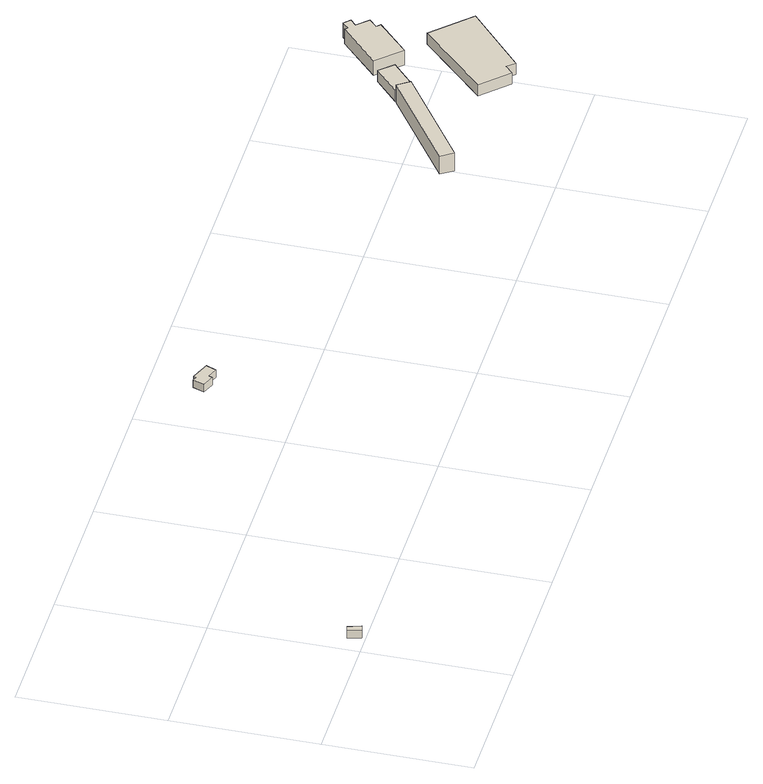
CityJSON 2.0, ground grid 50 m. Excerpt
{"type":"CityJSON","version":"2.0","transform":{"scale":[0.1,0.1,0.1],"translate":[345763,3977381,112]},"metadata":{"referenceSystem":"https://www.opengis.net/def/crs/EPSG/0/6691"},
"CityObjects":{
"building1":{"type":"Building","attributes":{"measuredHeight":3},"geometry":[{"type":"Solid","lod":"1","boundaries":[[[[0,1,2,3]],[[2,4,5,3]],[[1,6,4,2]],[[0,7,6,1]],[[3,5,7,0]],[[4,6,7,5]]]]}]},
"building2":{"type":"Building","attributes":{"土砂災害警戒区域.現象区分":"1","土砂災害警戒区域.区域区分":"1","measuredHeight":3},"geometry":[{"type":"Solid","lod":"1","boundaries":[[[[8,9,10,11,12,13,14,15,16]],[[15,17,18,16]],[[14,19,17,15]],[[13,20,19,14]],[[12,21,20,13]],[[11,22,21,12]],[[10,23,22,11]],[[9,24,23,10]],[[8,25,24,9]],[[16,18,25,8]],[[17,19,20,21,22,23,24,25,18]]]]}]},
"building3":{"type":"Building","attributes":{"measuredHeight":9.2},"geometry":[{"type":"Solid","lod":"1","boundaries":[[[[26,27,28,29]],[[28,30,31,29]],[[27,32,30,28]],[[26,33,32,27]],[[29,31,33,26]],[[30,32,33,31]]]]}]},
"building4":{"type":"Building","attributes":{"measuredHeight":5.7},"geometry":[{"type":"Solid","lod":"1","boundaries":[[[[34,35,36,37]],[[36,38,39,37]],[[35,40,38,36]],[[34,41,40,35]],[[37,39,41,34]],[[38,40,41,39]]]]}]},
"building5":{"type":"Building","attributes":{"measuredHeight":4.4},"geometry":[{"type":"Solid","lod":"1","boundaries":[[[[42,43,44,45,46,47]],[[46,48,49,47]],[[45,50,48,46]],[[44,51,50,45]],[[43,52,51,44]],[[42,53,52,43]],[[47,49,53,42]],[[48,50,51,52,53,49]]]]}]},
"building6":{"type":"Building","attributes":{"measuredHeight":5.8},"geometry":[{"type":"Solid","lod":"1","boundaries":[[[[54,55,56,57,58,59,60,61,62,63]],[[62,64,65,63]],[[61,66,64,62]],[[60,67,66,61]],[[59,68,67,60]],[[58,69,68,59]],[[57,70,69,58]],[[56,71,70,57]],[[55,72,71,56]],[[54,73,72,55]],[[63,65,73,54]],[[64,66,67,68,69,70,71,72,73,65]]]]}]}
},
"vertices":[
[26,52,49],[39,6,49],[17,0,49],[4,45,49],[17,0,79],[4,45,79],[39,6,79],[26,52,79],
[1291,834,5],[1277,799,5],[1241,813,5],[1235,799,5],[1193,816,5],[1209,856,5],[1222,850,5],[1226,860,5],[1250,850,5],[1226,860,35],[1250,850,35],[1222,850,35],[1209,856,35],[1193,816,35],[1235,799,35],[1241,813,35],[1277,799,35],[1291,834,35],
[2548,535,210],[2577,493,210],[2249,267,210],[2220,309,210],[2249,267,281],[2220,309,281],[2577,493,281],[2548,535,281],
[2549,538,214],[2635,617,214],[2677,571,214],[2591,492,214],[2677,571,259],[2591,492,259],[2635,617,259],[2549,538,259],
[2983,386,218],[2774,200,218],[2752,227,218],[2724,200,218],[2635,289,218],[2858,512,218],[2635,289,262],[2858,512,262],[2724,200,262],[2752,227,262],[2774,200,262],[2983,386,262],
[2797,767,217],[2806,758,217],[2828,779,217],[2848,759,217],[2827,739,217],[2863,700,217],[2836,674,217],[2848,661,217],[2737,555,217],[2659,636,217],[2737,555,275],[2659,636,275],[2848,661,275],[2836,674,275],[2863,700,275],[2827,739,275],[2848,759,275],[2828,779,275],[2806,758,275],[2797,767,275]
]}
